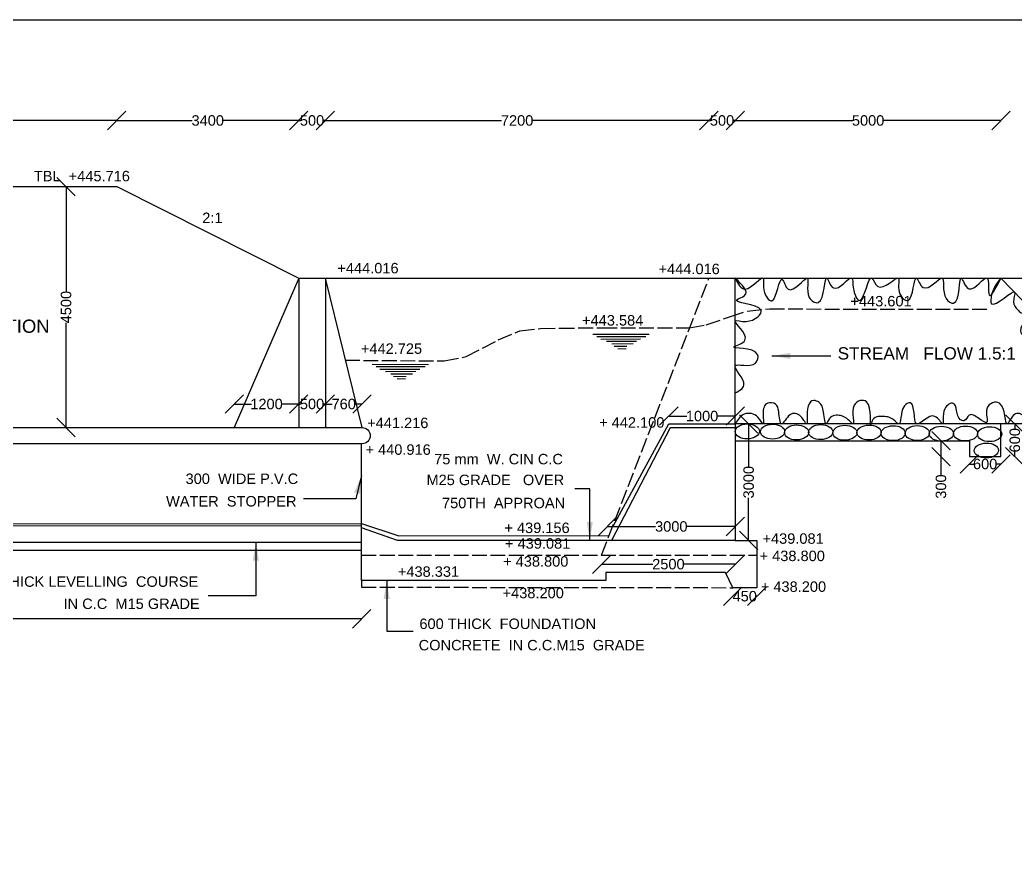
# Model space of a CAD drawing. Header units: millimetres. Extents: x 8337 to 17510, y 6818 to 12081.
# Drawn here: x 13892 to 15513, y 10693 to 12081 of the extents above; entities that cross this region are included whole.
import ezdxf

# ---------------------------------------------------------------- set-up
doc = ezdxf.new("R2010")
doc.units = ezdxf.units.MM
doc.header["$MEASUREMENT"] = 0
doc.linetypes.add('ACAD_ISO02W100', pattern=[15, 12, -3])
doc.layers.add('DIMENSION', color=2, linetype='Continuous')
doc.layers.add('DIMENSIONS', color=7, linetype='Continuous')
doc.styles.get("Standard").update_dxf_attribs({"font": 'arial.ttf', "height": 17})
doc.dimstyles.get("Standard").update_dxf_attribs({"dimtxt": 17, "dimasz": 30, "dimexe": 0.18, "dimexo": 0.0625, "dimgap": 0.09, "dimtad": 0, "dimdec": 0, "dimzin": 0, "dimdsep": 46, "dimtxsty": 'Standard', "dimblk": 'OBLIQUE', "dimcen": 0.09, "dimse1": 1, "dimse2": 1, "dimadec": 0, "dimazin": 0, "dimtfac": 1, "dimtdec": 0, "dimtofl": 0, "dimtmove": 0, "dimatfit": 3, "dimfxl": 1, "dimtolj": 1, "dimtzin": 0, "dimarcsym": 0})

# ---------------------------------------------------------------- blocks, each defined once
blk = doc.blocks.new('_Oblique')
at = {"color": 0, "linetype": 'ByBlock', "lineweight": -2}
blk.add_line((-0.5, -0.5), (0.5, 0.5), dxfattribs=at)
blk = doc.blocks.new('*D16')
at = {"layer": 'Defpoints', "color": 0}
for p in [(13959.8, 11809.2), (13959.8, 11416.9), (13967.7, 11416.9)]:
    blk.add_point(p, dxfattribs=at)
at = {"layer": 'DIMENSION', "color": 0, "lineweight": -2}
for p, q in [((13967.7, 11809.2), (13967.7, 11638.8)), ((13967.7, 11416.9), (13967.7, 11587.2))]:
    blk.add_line(p, q, dxfattribs=at)
at = {"layer": 'DIMENSION', "color": 0, "lineweight": -2, "xscale": 30, "yscale": 30, "zscale": 30}
for p, rotation in [((13967.7, 11809.2), 90), ((13967.7, 11416.9), 270)]:
    blk.add_blockref('_Oblique', p, dxfattribs=dict(at, rotation=rotation))
at = {"layer": 'DIMENSION', "color": 0, "insert": (13967.7, 11613), "char_height": 17, "attachment_point": 5, "rotation": 90}
blk.add_mtext('\\A1;4500', dxfattribs=at)
blk = doc.blocks.new('*D17')
at = {"layer": 'Defpoints', "color": 0}
for p in [(14346.5, 11455.1), (14241.6, 11416.9), (14346.5, 11416.9)]:
    blk.add_point(p, dxfattribs=at)
at = {"layer": 'DIMENSION', "color": 0, "lineweight": -2}
for p, q in [((14241.6, 11455.1), (14269.4, 11455.1)), ((14346.5, 11455.1), (14318.7, 11455.1))]:
    blk.add_line(p, q, dxfattribs=at)
at = {"layer": 'DIMENSION', "color": 0, "lineweight": -2, "xscale": 30, "yscale": 30, "zscale": 30, "rotation": 180}
blk.add_blockref('_Oblique', (14241.6, 11455.1), dxfattribs=at)
at = {"layer": 'DIMENSION', "color": 0, "lineweight": -2, "xscale": 30, "yscale": 30, "zscale": 30}
blk.add_blockref('_Oblique', (14346.5, 11455.1), dxfattribs=at)
at = {"layer": 'DIMENSION', "color": 0, "insert": (14294.1, 11455.1), "char_height": 17, "attachment_point": 5}
blk.add_mtext('\\A1;1200', dxfattribs=at)
blk = doc.blocks.new('*D18')
at = {"layer": 'Defpoints', "color": 0}
for p in [(14389.9, 11455.1), (14346.5, 11416.9), (14389.9, 11416.9)]:
    blk.add_point(p, dxfattribs=at)
at = {"layer": 'DIMENSION', "color": 0, "lineweight": -2}
for p, q in [((14346.5, 11455.1), (14349.3, 11455.1)), ((14389.9, 11455.1), (14387, 11455.1))]:
    blk.add_line(p, q, dxfattribs=at)
at = {"layer": 'DIMENSION', "color": 0, "lineweight": -2, "xscale": 30, "yscale": 30, "zscale": 30, "rotation": 180}
blk.add_blockref('_Oblique', (14346.5, 11455.1), dxfattribs=at)
at = {"layer": 'DIMENSION', "color": 0, "lineweight": -2, "xscale": 30, "yscale": 30, "zscale": 30}
blk.add_blockref('_Oblique', (14389.9, 11455.1), dxfattribs=at)
at = {"layer": 'DIMENSION', "color": 0, "insert": (14368.2, 11455.1), "char_height": 17, "attachment_point": 5}
blk.add_mtext('\\A1;500', dxfattribs=at)
blk = doc.blocks.new('*D19')
at = {"layer": 'Defpoints', "color": 0}
for p in [(14389.9, 11455.1), (14449.8, 11455.1), (14449.8, 11416.9)]:
    blk.add_point(p, dxfattribs=at)
at = {"layer": 'DIMENSION', "color": 0, "lineweight": -2}
for p, q in [((14389.9, 11455.1), (14401, 11455.1)), ((14449.8, 11455.1), (14438.6, 11455.1))]:
    blk.add_line(p, q, dxfattribs=at)
at = {"layer": 'DIMENSION', "color": 0, "lineweight": -2, "xscale": 30, "yscale": 30, "zscale": 30, "rotation": 180}
blk.add_blockref('_Oblique', (14389.9, 11455.1), dxfattribs=at)
at = {"layer": 'DIMENSION', "color": 0, "lineweight": -2, "xscale": 30, "yscale": 30, "zscale": 30}
blk.add_blockref('_Oblique', (14449.8, 11455.1), dxfattribs=at)
at = {"layer": 'DIMENSION', "color": 0, "insert": (14419.8, 11455.1), "char_height": 17, "attachment_point": 5}
blk.add_mtext('\\A1;760', dxfattribs=at)
blk = doc.blocks.new('*D20')
at = {"layer": 'Defpoints', "color": 0}
for p in [(15057.4, 11435.5), (14949.3, 11422.9), (15057.4, 11422.8)]:
    blk.add_point(p, dxfattribs=at)
at = {"layer": 'DIMENSION', "color": 0, "lineweight": -2}
for p, q in [((14949.3, 11435.5), (14978.7, 11435.5)), ((15057.4, 11435.5), (15028, 11435.5))]:
    blk.add_line(p, q, dxfattribs=at)
at = {"layer": 'DIMENSION', "color": 0, "lineweight": -2, "xscale": 30, "yscale": 30, "zscale": 30, "rotation": 180}
blk.add_blockref('_Oblique', (14949.3, 11435.5), dxfattribs=at)
at = {"layer": 'DIMENSION', "color": 0, "lineweight": -2, "xscale": 30, "yscale": 30, "zscale": 30}
blk.add_blockref('_Oblique', (15057.4, 11435.5), dxfattribs=at)
at = {"layer": 'DIMENSION', "color": 0, "insert": (15003.4, 11435.5), "char_height": 17, "attachment_point": 5}
blk.add_mtext('\\A1;1000', dxfattribs=at)
blk = doc.blocks.new('*D21')
at = {"layer": 'Defpoints', "color": 0}
for p in [(15082.3, 11422.8), (15075, 11233), (15079.3, 11233)]:
    blk.add_point(p, dxfattribs=at)
at = {"layer": 'DIMENSION', "color": 0, "lineweight": -2}
for p, q in [((15079.3, 11422.8), (15079.3, 11353.3)), ((15079.3, 11233), (15079.3, 11302.5))]:
    blk.add_line(p, q, dxfattribs=at)
at = {"layer": 'DIMENSION', "color": 0, "lineweight": -2, "xscale": 30, "yscale": 30, "zscale": 30}
for p, rotation in [((15079.3, 11422.8), 90), ((15079.3, 11233), 270)]:
    blk.add_blockref('_Oblique', p, dxfattribs=dict(at, rotation=rotation))
at = {"layer": 'DIMENSION', "color": 0, "insert": (15079.3, 11327.9), "char_height": 17, "attachment_point": 5, "rotation": 90}
blk.add_mtext('\\A1;3000', dxfattribs=at)
blk = doc.blocks.new('*D22')
at = {"layer": 'Defpoints', "color": 0}
for p in [(15057.4, 11255.7), (14849.1, 11233), (15057.4, 11233)]:
    blk.add_point(p, dxfattribs=at)
at = {"layer": 'DIMENSION', "color": 0, "lineweight": -2}
for p, q in [((14849.1, 11255.7), (14927.8, 11255.7)), ((15057.4, 11255.7), (14978.7, 11255.7))]:
    blk.add_line(p, q, dxfattribs=at)
at = {"layer": 'DIMENSION', "color": 0, "lineweight": -2, "xscale": 30, "yscale": 30, "zscale": 30, "rotation": 180}
blk.add_blockref('_Oblique', (14849.1, 11255.7), dxfattribs=at)
at = {"layer": 'DIMENSION', "color": 0, "lineweight": -2, "xscale": 30, "yscale": 30, "zscale": 30}
blk.add_blockref('_Oblique', (15057.4, 11255.7), dxfattribs=at)
at = {"layer": 'DIMENSION', "color": 0, "insert": (14953.3, 11255.7), "char_height": 17, "attachment_point": 5}
blk.add_mtext('\\A1;3000', dxfattribs=at)
blk = doc.blocks.new('*D23')
at = {"layer": 'Defpoints', "color": 0}
for p in [(15057.4, 11233), (14839.9, 11209.1), (15057.4, 11194.3)]:
    blk.add_point(p, dxfattribs=at)
at = {"layer": 'DIMENSION', "color": 0, "lineweight": -2}
for p, q in [((14839.9, 11194.3), (14923.1, 11194.3)), ((15057.4, 11194.3), (14974.2, 11194.3))]:
    blk.add_line(p, q, dxfattribs=at)
at = {"layer": 'DIMENSION', "color": 0, "lineweight": -2, "xscale": 30, "yscale": 30, "zscale": 30, "rotation": 180}
blk.add_blockref('_Oblique', (14839.9, 11194.3), dxfattribs=at)
at = {"layer": 'DIMENSION', "color": 0, "lineweight": -2, "xscale": 30, "yscale": 30, "zscale": 30}
blk.add_blockref('_Oblique', (15057.4, 11194.3), dxfattribs=at)
at = {"layer": 'DIMENSION', "color": 0, "insert": (14948.6, 11194.3), "char_height": 17, "attachment_point": 5}
blk.add_mtext('\\A1;2500', dxfattribs=at)
blk = doc.blocks.new('*D24')
at = {"layer": 'Defpoints', "color": 0}
for p in [(15053.3, 11156.1), (15092.6, 11156.1), (15092.6, 11142.1)]:
    blk.add_point(p, dxfattribs=at)
at = {"layer": 'DIMENSION', "color": 0, "lineweight": -2}
for p, q in [((15053.3, 11142.1), (15053.7, 11142.1)), ((15092.6, 11142.1), (15092.1, 11142.1))]:
    blk.add_line(p, q, dxfattribs=at)
at = {"layer": 'DIMENSION', "color": 0, "lineweight": -2, "xscale": 30, "yscale": 30, "zscale": 30, "rotation": 180}
blk.add_blockref('_Oblique', (15053.3, 11142.1), dxfattribs=at)
at = {"layer": 'DIMENSION', "color": 0, "lineweight": -2, "xscale": 30, "yscale": 30, "zscale": 30}
blk.add_blockref('_Oblique', (15092.6, 11142.1), dxfattribs=at)
at = {"layer": 'DIMENSION', "color": 0, "insert": (15072.9, 11142.1), "char_height": 17, "attachment_point": 5}
blk.add_mtext('\\A1;450', dxfattribs=at)
blk = doc.blocks.new('*D25')
at = {"layer": 'Defpoints', "color": 0}
for p in [(15438.7, 11395.4), (15392.5, 11369.6), (15438.7, 11369.6)]:
    blk.add_point(p, dxfattribs=at)
at = {"layer": 'DIMENSION', "color": 0, "lineweight": -2}
for p, q in [((15392.5, 11395.4), (15392.5, 11369.6)), ((15392.5, 11369.6), (15392.5, 11339.6))]:
    blk.add_line(p, q, dxfattribs=at)
at = {"layer": 'DIMENSION', "color": 0, "lineweight": -2, "xscale": 30, "yscale": 30, "zscale": 30}
for p, rotation in [((15392.5, 11395.4), 90), ((15392.5, 11369.6), 270)]:
    blk.add_blockref('_Oblique', p, dxfattribs=dict(at, rotation=rotation))
at = {"layer": 'DIMENSION', "color": 0, "insert": (15392.5, 11320.8), "char_height": 17, "attachment_point": 5, "rotation": 90}
blk.add_mtext('\\A1;300', dxfattribs=at)
blk = doc.blocks.new('*D26')
at = {"layer": 'Defpoints', "color": 0}
for p in [(15438.7, 11369.6), (15490.2, 11369.6), (15490.2, 11357.4)]:
    blk.add_point(p, dxfattribs=at)
at = {"layer": 'DIMENSION', "color": 0, "lineweight": -2}
for p, q in [((15438.7, 11357.4), (15445.5, 11357.4)), ((15490.2, 11357.4), (15483.3, 11357.4))]:
    blk.add_line(p, q, dxfattribs=at)
at = {"layer": 'DIMENSION', "color": 0, "lineweight": -2, "xscale": 30, "yscale": 30, "zscale": 30, "rotation": 180}
blk.add_blockref('_Oblique', (15438.7, 11357.4), dxfattribs=at)
at = {"layer": 'DIMENSION', "color": 0, "lineweight": -2, "xscale": 30, "yscale": 30, "zscale": 30}
blk.add_blockref('_Oblique', (15490.2, 11357.4), dxfattribs=at)
at = {"layer": 'DIMENSION', "color": 0, "insert": (15464.4, 11357.4), "char_height": 17, "attachment_point": 5}
blk.add_mtext('\\A1;600', dxfattribs=at)
blk = doc.blocks.new('*D27')
at = {"layer": 'Defpoints', "color": 0}
for p in [(15491.3, 11422.8), (15491.3, 11369.6), (15512.8, 11369.6)]:
    blk.add_point(p, dxfattribs=at)
at = {"layer": 'DIMENSION', "color": 0, "lineweight": -2}
for p, q in [((15512.8, 11422.8), (15512.8, 11415.1)), ((15512.8, 11369.6), (15512.8, 11377.3))]:
    blk.add_line(p, q, dxfattribs=at)
at = {"layer": 'DIMENSION', "color": 0, "lineweight": -2, "xscale": 30, "yscale": 30, "zscale": 30}
for p, rotation in [((15512.8, 11422.8), 90), ((15512.8, 11369.6), 270)]:
    blk.add_blockref('_Oblique', p, dxfattribs=dict(at, rotation=rotation))
at = {"layer": 'DIMENSION', "color": 0, "insert": (15512.8, 11396.2), "char_height": 17, "attachment_point": 5, "rotation": 90}
blk.add_mtext('\\A1;600', dxfattribs=at)
blk = doc.blocks.new('*D37')
at = {"layer": 'Defpoints', "color": 0}
for p in [(14050.2, 11916.9), (13616.5, 11810.2), (14050.2, 11809.2)]:
    blk.add_point(p, dxfattribs=at)
at = {"layer": 'DIMENSION', "color": 0, "lineweight": -2}
for p, q in [((13616.5, 11916.9), (13807.9, 11916.9)), ((14050.2, 11916.9), (13858.8, 11916.9))]:
    blk.add_line(p, q, dxfattribs=at)
at = {"layer": 'DIMENSION', "color": 0, "lineweight": -2, "xscale": 30, "yscale": 30, "zscale": 30, "rotation": 180}
blk.add_blockref('_Oblique', (13616.5, 11916.9), dxfattribs=at)
at = {"layer": 'DIMENSION', "color": 0, "lineweight": -2, "xscale": 30, "yscale": 30, "zscale": 30}
blk.add_blockref('_Oblique', (14050.2, 11916.9), dxfattribs=at)
at = {"layer": 'DIMENSION', "color": 0, "insert": (13833.4, 11916.9), "char_height": 17, "attachment_point": 5}
blk.add_mtext('\\A1;5000', dxfattribs=at)
blk = doc.blocks.new('*D38')
at = {"layer": 'Defpoints', "color": 0}
for p in [(14346.5, 11916.9), (14050.2, 11809.2), (14346.5, 11660.2)]:
    blk.add_point(p, dxfattribs=at)
at = {"layer": 'DIMENSION', "color": 0, "lineweight": -2}
for p, q in [((14050.2, 11916.9), (14172.9, 11916.9)), ((14346.5, 11916.9), (14223.8, 11916.9))]:
    blk.add_line(p, q, dxfattribs=at)
at = {"layer": 'DIMENSION', "color": 0, "lineweight": -2, "xscale": 30, "yscale": 30, "zscale": 30, "rotation": 180}
blk.add_blockref('_Oblique', (14050.2, 11916.9), dxfattribs=at)
at = {"layer": 'DIMENSION', "color": 0, "lineweight": -2, "xscale": 30, "yscale": 30, "zscale": 30}
blk.add_blockref('_Oblique', (14346.5, 11916.9), dxfattribs=at)
at = {"layer": 'DIMENSION', "color": 0, "insert": (14198.4, 11916.9), "char_height": 17, "attachment_point": 5}
blk.add_mtext('\\A1;3400', dxfattribs=at)
blk = doc.blocks.new('*D39')
at = {"layer": 'Defpoints', "color": 0}
for p in [(14389.9, 11916.9), (14346.5, 11660.2), (14389.9, 11660.2)]:
    blk.add_point(p, dxfattribs=at)
at = {"layer": 'DIMENSION', "color": 0, "lineweight": -2}
for p, q in [((14346.5, 11916.9), (14349.3, 11916.9)), ((14389.9, 11916.9), (14387, 11916.9))]:
    blk.add_line(p, q, dxfattribs=at)
at = {"layer": 'DIMENSION', "color": 0, "lineweight": -2, "xscale": 30, "yscale": 30, "zscale": 30, "rotation": 180}
blk.add_blockref('_Oblique', (14346.5, 11916.9), dxfattribs=at)
at = {"layer": 'DIMENSION', "color": 0, "lineweight": -2, "xscale": 30, "yscale": 30, "zscale": 30}
blk.add_blockref('_Oblique', (14389.9, 11916.9), dxfattribs=at)
at = {"layer": 'DIMENSION', "color": 0, "insert": (14368.2, 11916.9), "char_height": 17, "attachment_point": 5}
blk.add_mtext('\\A1;500', dxfattribs=at)
blk = doc.blocks.new('*D40')
at = {"layer": 'Defpoints', "color": 0}
for p in [(15014.5, 11916.9), (14389.9, 11660.2), (15014.5, 11660.2)]:
    blk.add_point(p, dxfattribs=at)
at = {"layer": 'DIMENSION', "color": 0, "lineweight": -2}
for p, q in [((14389.9, 11916.9), (14676.8, 11916.9)), ((15014.5, 11916.9), (14727.5, 11916.9))]:
    blk.add_line(p, q, dxfattribs=at)
at = {"layer": 'DIMENSION', "color": 0, "lineweight": -2, "xscale": 30, "yscale": 30, "zscale": 30, "rotation": 180}
blk.add_blockref('_Oblique', (14389.9, 11916.9), dxfattribs=at)
at = {"layer": 'DIMENSION', "color": 0, "lineweight": -2, "xscale": 30, "yscale": 30, "zscale": 30}
blk.add_blockref('_Oblique', (15014.5, 11916.9), dxfattribs=at)
at = {"layer": 'DIMENSION', "color": 0, "insert": (14702.2, 11916.9), "char_height": 17, "attachment_point": 5}
blk.add_mtext('\\A1;7200', dxfattribs=at)
blk = doc.blocks.new('*D41')
at = {"layer": 'Defpoints', "color": 0}
for p in [(15057.4, 11916.9), (15014.5, 11660.2), (15057.4, 11660.2)]:
    blk.add_point(p, dxfattribs=at)
at = {"layer": 'DIMENSION', "color": 0, "lineweight": -2}
for p, q in [((15014.5, 11916.9), (15017.1, 11916.9)), ((15057.4, 11916.9), (15054.8, 11916.9))]:
    blk.add_line(p, q, dxfattribs=at)
at = {"layer": 'DIMENSION', "color": 0, "lineweight": -2, "xscale": 30, "yscale": 30, "zscale": 30, "rotation": 180}
blk.add_blockref('_Oblique', (15014.5, 11916.9), dxfattribs=at)
at = {"layer": 'DIMENSION', "color": 0, "lineweight": -2, "xscale": 30, "yscale": 30, "zscale": 30}
blk.add_blockref('_Oblique', (15057.4, 11916.9), dxfattribs=at)
at = {"layer": 'DIMENSION', "color": 0, "insert": (15035.9, 11916.9), "char_height": 17, "attachment_point": 5}
blk.add_mtext('\\A1;500', dxfattribs=at)
blk = doc.blocks.new('*D42')
at = {"layer": 'Defpoints', "color": 0}
for p in [(15490.2, 11916.9), (15057.4, 11660.2), (15490.2, 11660.2)]:
    blk.add_point(p, dxfattribs=at)
at = {"layer": 'DIMENSION', "color": 0, "lineweight": -2}
for p, q in [((15057.4, 11916.9), (15248.3, 11916.9)), ((15490.2, 11916.9), (15299.2, 11916.9))]:
    blk.add_line(p, q, dxfattribs=at)
at = {"layer": 'DIMENSION', "color": 0, "lineweight": -2, "xscale": 30, "yscale": 30, "zscale": 30, "rotation": 180}
blk.add_blockref('_Oblique', (15057.4, 11916.9), dxfattribs=at)
at = {"layer": 'DIMENSION', "color": 0, "lineweight": -2, "xscale": 30, "yscale": 30, "zscale": 30}
blk.add_blockref('_Oblique', (15490.2, 11916.9), dxfattribs=at)
at = {"layer": 'DIMENSION', "color": 0, "insert": (15273.8, 11916.9), "char_height": 17, "attachment_point": 5}
blk.add_mtext('\\A1;5000', dxfattribs=at)
blk = doc.blocks.new('*D101')
at = {"layer": 'Defpoints', "color": 0}
for p in [(10239, 11151.9), (14448.9, 11151.9), (14448.9, 11105.3)]:
    blk.add_point(p, dxfattribs=at)
at = {"layer": 'DIMENSION', "color": 0, "lineweight": -2}
for p, q in [((10239, 11105.3), (12311.5, 11105.3)), ((14448.9, 11105.3), (12376.4, 11105.3))]:
    blk.add_line(p, q, dxfattribs=at)
at = {"layer": 'DIMENSION', "color": 0, "lineweight": -2, "xscale": 30, "yscale": 30, "zscale": 30, "rotation": 180}
blk.add_blockref('_Oblique', (10239, 11105.3), dxfattribs=at)
at = {"layer": 'DIMENSION', "color": 0, "lineweight": -2, "xscale": 30, "yscale": 30, "zscale": 30}
blk.add_blockref('_Oblique', (14448.9, 11105.3), dxfattribs=at)
at = {"layer": 'DIMENSION', "color": 0, "insert": (12343.9, 11105.3), "char_height": 17, "attachment_point": 5}
blk.add_mtext('\\A1;48475', dxfattribs=at)

msp = doc.modelspace()

# ---------------------------------------------------------------- linework, layer by layer
at = {"layer": 'DIMENSION', "color": 0}
for points in [[(11579, 11808.9), (12119, 11449.2), (13076.6, 11449.2), (13616.5, 11810.2), (13711.1, 11857.4), (13797.6, 11857.4), (13869.3, 11809.2), (14050.2, 11809.2), (14346.5, 11660.2), (15894.1, 11660.2), (15894.1, 11690.2)], [(14346.5, 11660.2), (14241.6, 11416.9)], [(14346.5, 11660.2), (14346.5, 11416.9)], [(14449.8, 11416.9), (14389.9, 11660.2)], [(14389.9, 11660.2), (14389.9, 11416.9)], [(15057.4, 11422.8), (15057.4, 11660.2)], [(15490.2, 11660.2), (15720.4, 11422.8)], [(14825.4, 11569.1), (14917.3, 11568.9)], [(14911.7, 11564.6), (14831.9, 11564.6)], [(14838.4, 11561), (14903.4, 11561.1)], [(14896.9, 11557), (14847.6, 11556.8)], [(14891.2, 11553), (14856.2, 11552.9)], [(14860.5, 11549.5), (14881, 11549.2)], [(14879.6, 11544.8), (14866.3, 11545.1)], [(14466, 11520), (14557.8, 11519.8)], [(14552.3, 11515.5), (14472.5, 11515.5)], [(14478.9, 11511.9), (14543.9, 11512)], [(14537.5, 11508), (14488.1, 11507.8)], [(14531.8, 11503.9), (14496.8, 11503.8)], [(14501.1, 11500.4), (14521.6, 11500.1)], [(14520.2, 11495.7), (14506.8, 11496)], [(15057.4, 11422.8), (15057.4, 11233), (15092.6, 11233), (15092.6, 11156.1), (15053.3, 11156.1), (15041.8, 11180.8), (14846.9, 11180.8), (14846.9, 11167.8), (14448.9, 11167.8), (14448.9, 11161.1)], [(15057.4, 11416.2), (14951.3, 11416.2), (14855.9, 11233)], [(14858.6, 11256.1), (14949.3, 11422.9), (15057.4, 11422.9)], [(15894.1, 11422.8), (15057.4, 11422.8)], [(15057.4, 11395.4), (15438.7, 11395.4), (15438.7, 11369.6), (15490.2, 11369.6), (15490.2, 11422.8)], [(14448.9, 11167.8), (14448.9, 11390.4)], [(10239, 11258.6), (14448.9, 11260.4)], [(10239, 11255.7), (14448.9, 11257.5)], [(14448.9, 11260.4), (14509.6, 11240.5), (14852.2, 11240.9)], [(15057.4, 11233), (14507.2, 11233), (14448.9, 11253.3)], [(10239, 11230.2), (14448.9, 11230.2)], [(10239, 11217.2), (14448.9, 11217.2)]]:
    msp.add_lwpolyline(points, dxfattribs=at)
at = {"layer": 'DIMENSION', "color": 0, "linetype": 'ACAD_ISO02W100', "ltscale": 2}
for points in [[(14839.9, 11209.1), (15014.5, 11660.2)], [(14422.1, 11526.5), (14583.2, 11525.5), (14619.1, 11532.4), (14671.5, 11559.5), (14706.6, 11574.4), (14740.3, 11578), (14771.9, 11578.7), (14841.1, 11579.4), (14983.1, 11579.1), (15009.9, 11584.2), (15048.3, 11597.1), (15076.9, 11606.6), (15113.4, 11610.1), (15471.1, 11609.4)], [(14448.9, 11209.1), (15092.6, 11209.1)], [(14448.9, 11161.1), (14448.9, 11156.9), (15053.3, 11156.1)]]:
    msp.add_lwpolyline(points, dxfattribs=at)
at = {"layer": 'DIMENSION', "color": 0}
msp.add_lwpolyline([(10237.8, 11416.9), (14449.7, 11416.9, -1), (14449.7, 11390.4, -0.000049), (10239, 11390.8, -10194.098094)], format="xyb", dxfattribs=at)
for centre in [(15077.1, 11410.6), (15118.2, 11410.2), (15157.4, 11408.9), (15196.7, 11409.5), (15236, 11408.4), (15275.3, 11408.8), (15314.6, 11407.7), (15353.9, 11407.9), (15393.1, 11406.9), (15432.5, 11407.2), (15471.7, 11406.1), (15466.4, 11379.5)]:
    msp.add_ellipse(centre, major_axis=(-19.7, -0.2), ratio=0.617515, dxfattribs=at)
for points in [[(15057.4, 11473.3), (15071.5, 11486), (15057.4, 11517.4), (15090.4, 11522), (15093.5, 11536.1), (15055.2, 11548.3), (15073.3, 11559.4), (15057.4, 11590.9), (15075.4, 11589.6), (15099.2, 11608.8), (15060.1, 11625), (15072.7, 11631.8), (15057.4, 11660.2)], [(15057.4, 11660.2), (15073.5, 11642.4), (15103.1, 11660.2), (15103.4, 11645.3), (15117.3, 11623.3), (15134, 11658.1), (15143.8, 11642.2), (15174.4, 11660.2), (15178.1, 11628.8), (15192.3, 11620.6), (15206.9, 11660.2), (15217.3, 11644.2), (15247.2, 11660.2), (15249.6, 11644.7), (15260.5, 11623.9), (15280.1, 11660.2), (15289.5, 11646.5), (15323.1, 11660.2), (15324.4, 11637.9), (15338.4, 11623.7), (15353, 11660.2), (15363.3, 11645.1), (15394.1, 11660.2), (15400.9, 11626.8), (15413, 11619.5), (15425.8, 11660.2), (15438.1, 11642.8), (15467.3, 11660.2), (15470.9, 11632.9), (15490.2, 11660.2)], [(15490.2, 11660.2), (15475, 11633.6), (15474.8, 11618.5), (15512.6, 11637), (15510.6, 11621.6), (15517.4, 11608.7), (15523.2, 11603.9), (15544, 11604.7), (15524.2, 11582.7), (15523.7, 11569.5), (15566, 11582), (15560.4, 11569.3), (15563, 11560.4), (15570.4, 11552.4), (15597.5, 11549.5), (15582, 11532.8), (15575.6, 11524), (15583.3, 11508), (15590.7, 11515.2), (15618, 11528.3), (15615.6, 11522.2), (15615, 11511.3), (15619.1, 11500.8), (15623.5, 11496.1), (15635.4, 11492.8), (15648.1, 11497.3), (15637, 11487.3), (15631.5, 11478.2), (15631.5, 11463.8), (15640.1, 11458.4), (15652, 11460.7), (15670.3, 11474.4), (15665.3, 11463), (15675.4, 11451.5), (15687.8, 11442.1), (15700.4, 11443.4)], [(15720.4, 11422.8), (15704.8, 11433.4), (15689.2, 11429.7), (15686.7, 11422.8), (15679.9, 11430.5), (15662, 11435.7), (15650.7, 11430.1), (15646.8, 11422.8), (15637.4, 11450.9), (15620.3, 11456), (15616.2, 11422.8), (15595.5, 11435.7), (15578.6, 11432.6), (15572.7, 11420.5), (15558.5, 11459.2), (15538.1, 11432.6), (15540.4, 11422.8), (15529.3, 11434.5), (15512.2, 11438), (15500.5, 11422.8), (15487.9, 11456.5), (15467.5, 11448.5), (15466.9, 11425), (15454.3, 11431.4), (15438.3, 11437), (15429.9, 11427.9), (15424.3, 11429.6), (15412.6, 11456.3), (15398.6, 11447.5), (15395.1, 11422.8), (15382.7, 11435.1), (15352.6, 11422.8), (15342.1, 11457.1), (15332.9, 11452), (15323.6, 11422.8), (15309.8, 11432.9), (15301.2, 11434.7), (15281.7, 11429.8), (15278.8, 11422.8), (15271.3, 11458.6), (15251.3, 11453.2), (15248.6, 11422.8), (15241.4, 11429.6), (15228.9, 11436.3), (15210.8, 11431.6), (15205.8, 11422.8), (15201.1, 11441.7), (15193.7, 11458), (15185.7, 11461), (15174.4, 11431.4), (15174.4, 11422.8), (15164, 11435.1), (15146.7, 11437.6), (15132.9, 11422.8), (15128.2, 11442.9), (15123.2, 11454.8), (15110.3, 11456.7), (15102.7, 11438.8), (15102.7, 11422.8), (15094.5, 11433.8), (15084, 11439.6), (15072.2, 11438.8), (15057.4, 11422.9)]]:
    msp.add_spline(points, degree=3, dxfattribs=at)
at = {"layer": 'DIMENSIONS'}
msp.add_lwpolyline([(17508.8, 6817.9), (8337.2, 6817.9), (8337.2, 12080.8), (17508.8, 12080.8)], close=True, dxfattribs=at)

# ---------------------------------------------------------------- texts
at = {"layer": 'DIMENSION', "color": 0}
for s, height, p in [('TBL  +445.716', 17, (13915.2, 11817.9)), ('2:1', 17, (14189.5, 11750)), ('+444.016', 17, (14409.5, 11668)), ('+444.016', 17, (14932.6, 11666.7)), ('+443.601', 17, (15245, 11614.2)), ('AS PER APPROVED SECTION', 21.5, (13513.6, 11571.2)), ('+443.584', 17, (14808, 11583)), ('+442.725', 17, (14447.8, 11536.9)), ('STREAM   FLOW 1.5:1', 20, (15224.2, 11527.7)), ('+441.216', 17, (14458, 11416)), ('+ 442.100', 17, (14835.8, 11416.7)), ('+ 440.916', 17, (14455.3, 11372.5)), ('75 mm  W. CIN C.C', 17, (14567.1, 11357)), ('300  WIDE P.V.C', 17, (14162.3, 11325)), ('M25 GRADE   OVER', 17, (14554.6, 11323.1)), ('WATER  STOPPER', 17, (14130.5, 11288.3)), ('750TH  APPROAN', 17, (14579.9, 11285.5)), ('+ 439.156', 17, (14681.5, 11245.1)), ('+ 439.081', 17, (14682.5, 11219.6)), ('+439.081', 17, (15101.8, 11227.6)), ('+ 438.800', 17, (15097.1, 11199.4)), ('+ 438.800', 17, (14679.4, 11190.4)), ('+438.331', 17, (14508, 11173.8)), ('200  THICK LEVELLING  COURSE', 17, (13808.2, 11157.5)), ('+438.200', 17, (14678.6, 11138.9)), ('+ 438.200', 17, (15099.1, 11149.3)), ('IN C.C  M15 GRADE', 17, (13963.6, 11121.4)), ('600 THICK  FOUNDATION', 17, (14543.1, 11088.8)), ('CONCRETE  IN C.C.M15  GRADE', 17, (14541.9, 11054))]:
    msp.add_text(s, height=height, dxfattribs=at).set_placement(p)

# ---------------------------------------------------------------- dimensions: what is measured, and where the dimension line sits
for base, p1, p2, text, picture, middle in [((14050.2, 11916.9), (13616.5, 11810.2), (14050.2, 11809.2), '5000', '*D37', (13833.4, 11916.9)), ((14346.5, 11916.9), (14050.2, 11809.2), (14346.5, 11660.2), '3400', '*D38', (14198.4, 11916.9)), ((14389.9, 11916.9), (14346.5, 11660.2), (14389.9, 11660.2), '500', '*D39', (14368.2, 11916.9)), ((15014.5, 11916.9), (14389.9, 11660.2), (15014.5, 11660.2), '7200', '*D40', (14702.2, 11916.9)), ((15057.4, 11916.9), (15014.5, 11660.2), (15057.4, 11660.2), '500', '*D41', (15035.9, 11916.9)), ((15490.2, 11916.9), (15057.4, 11660.2), (15490.2, 11660.2), '5000', '*D42', (15273.8, 11916.9)), ((14346.5, 11455.1), (14241.6, 11416.9), (14346.5, 11416.9), '1200', '*D17', (14294.1, 11455.1)), ((14389.9, 11455.1), (14346.5, 11416.9), (14389.9, 11416.9), '500', '*D18', (14368.2, 11455.1)), ((14449.8, 11455.1), (14389.9, 11455.1), (14449.8, 11416.9), '760', '*D19', (14419.8, 11455.1)), ((15057.4, 11435.5), (14949.3, 11422.9), (15057.4, 11422.8), '1000', '*D20', (15003.4, 11435.5)), ((15490.2, 11357.4), (15438.7, 11369.6), (15490.2, 11369.6), '600', '*D26', (15464.4, 11357.4)), ((15057.4, 11255.7), (14849.1, 11233), (15057.4, 11233), '3000', '*D22', (14953.3, 11255.7)), ((15057.4, 11194.3), (14839.9, 11209.1), (15057.4, 11233), '2500', '*D23', (14948.6, 11194.3)), ((14448.9, 11105.3), (10239, 11151.9), (14448.9, 11151.9), '48475', '*D101', (12343.9, 11105.3))]:
    dim = msp.add_linear_dim(base=base, p1=p1, p2=p2, text=text, dimstyle='Standard', dxfattribs=at)
    dim.commit()
    dim.dimension.update_dxf_attribs({"geometry": picture, "text_midpoint": middle})
for base, p1, p2, text, picture, middle in [((13967.7, 11416.9), (13959.8, 11809.2), (13959.8, 11416.9), '4500', '*D16', (13967.7, 11613)), ((15079.3, 11233), (15082.3, 11422.8), (15075, 11233), '3000', '*D21', (15079.3, 11327.9)), ((15512.8, 11369.6), (15491.3, 11422.8), (15491.3, 11369.6), '600', '*D27', (15512.8, 11396.2)), ((15392.5, 11369.6), (15438.7, 11395.4), (15438.7, 11369.6), '300', '*D25', (15392.5, 11320.8))]:
    dim = msp.add_linear_dim(base=base, p1=p1, p2=p2, angle=90, text=text, dimstyle='Standard', dxfattribs=at)
    dim.commit()
    dim.dimension.update_dxf_attribs({"geometry": picture, "text_midpoint": middle})
dim = msp.add_linear_dim(base=(15092.6, 11142.1), p1=(15053.3, 11156.1), p2=(15092.6, 11156.1), text='450', dimstyle='Standard', dxfattribs=at)
dim.commit()
dim.dimension.update_dxf_attribs({"geometry": '*D24', "text_midpoint": (15072.9, 11142.1), "dimtype": 160})

# ---------------------------------------------------------------- leaders
for points in [[(15117.3, 11533.6), (15213.3, 11533.6)], [(14448.9, 11339), (14439.3, 11300.6), (14354.2, 11300.6)], [(14820.6, 11233), (14820.6, 11316.9), (14796.3, 11316.9)], [(14276.8, 11230.2), (14276.8, 11142.8), (14198.9, 11142.8)], [(14489.8, 11167.8), (14489.8, 11085.5), (14533.2, 11085.5)]]:
    msp.add_leader(points, dimstyle='Standard', override={"dimgap": 0.09, "dimtad": 0}, dxfattribs=at)

doc.saveas('drawing.dxf')
